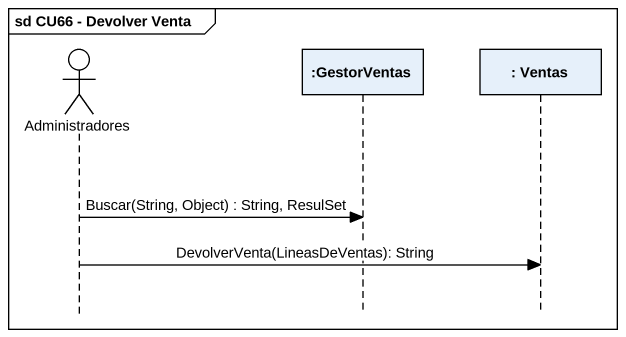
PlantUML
@startuml
mainframe sd CU66 - Devolver Venta
hide footbox
actor Administradores
participant ":GestorVentas" as GestorVentas
participant ": Ventas" as Ventas

Administradores -> GestorVentas : Buscar(String, Object) : String, ResulSet
Administradores -> Ventas : DevolverVenta(LineasDeVentas): String
@enduml
